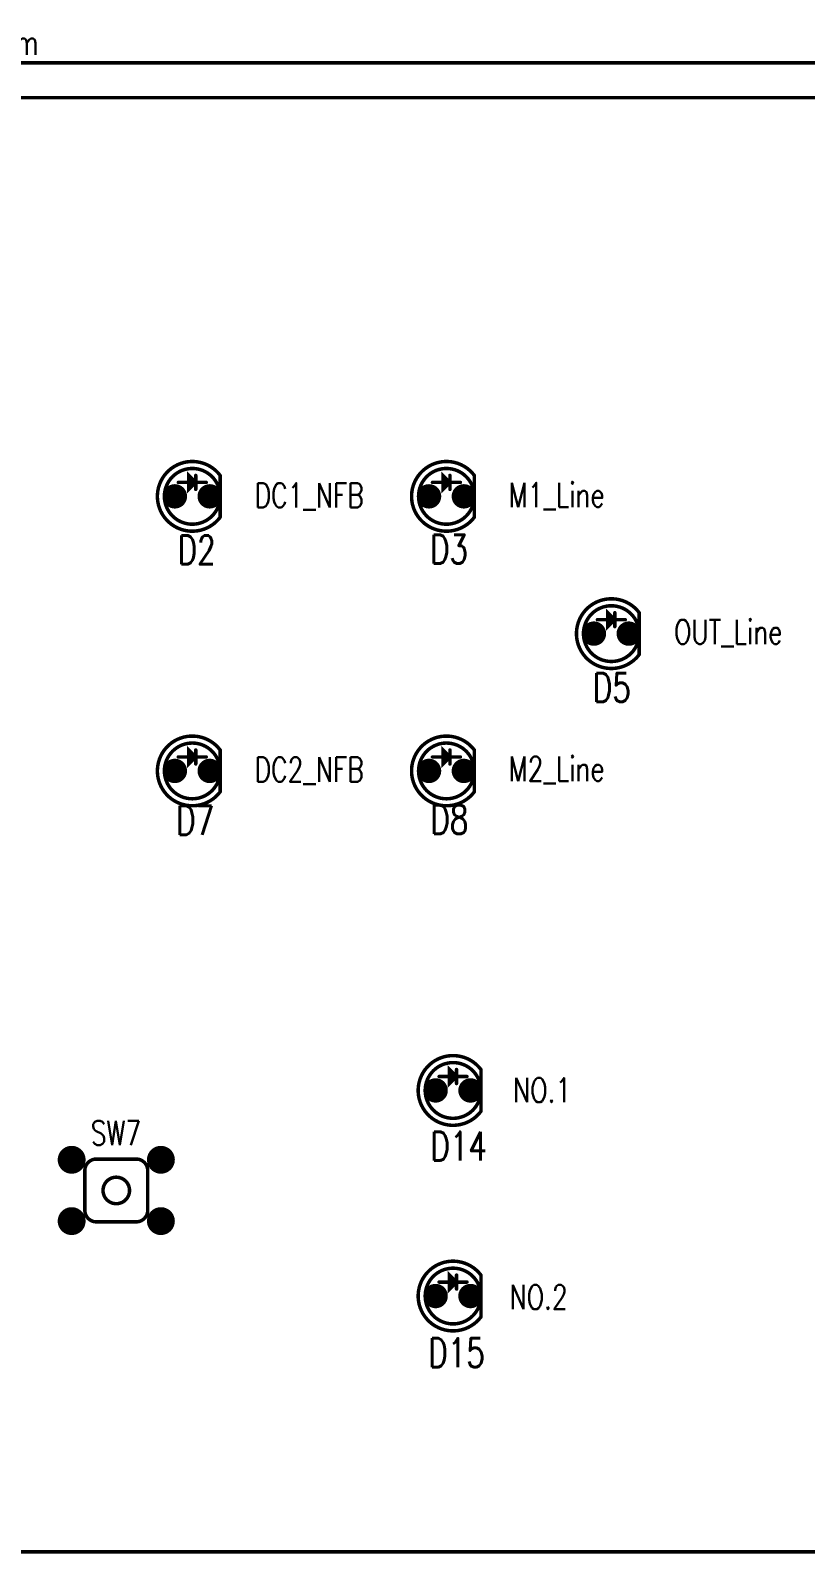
# Model space of a CAD drawing. Extents: x -1 to 307, y -1 to 111.
# Drawn here: x 154.1 to 210.6, y -0.1 to 110.9 of the extents above; entities that cross this region are included whole.
import ezdxf

# ---------------------------------------------------------------- set-up
doc = ezdxf.new("R2010")
doc.units = 0
doc.linetypes.add('TRMIDX_2048', pattern=[2, 1, 1])
doc.layers.get('0').update_dxf_attribs({"linetype": 'CONTINUOUS'})
for name, color, linetype in [('BOARD_OUTLINE_00', 183, 'CONTINUOUS'), ('DIMENSION1_24', 183, 'CONTINUOUS'), ('DRIL_PLTE_THRU_01', 106, 'CONTINUOUS'), ('DRIL_PLTE_THRU_02', 16, 'CONTINUOUS'), ('DRIL_SYMBOL', 183, 'CONTINUOUS'), ('PADS_BOT', 1, 'CONTINUOUS'), ('PADS_INNER', 112, 'CONTINUOUS'), ('PADS_TOP', 112, 'CONTINUOUS'), ('PART_NAME_01', 254, 'CONTINUOUS'), ('PART_TOP_2DLINE_00', 254, 'CONTINUOUS'), ('TEXT_24', 4, 'CONTINUOUS'), ('TEXT_26', 254, 'CONTINUOUS')]:
    doc.layers.add(name, color=color, linetype=linetype)
doc.styles.add('W0$15', font='simplex', dxfattribs={"width": 0.75})
doc.styles.add('W0$199898', font='simplex', dxfattribs={"width": 0.75})
doc.styles.add('W0$254', font='simplex', dxfattribs={"width": 0.75})

# ---------------------------------------------------------------- blocks, each defined once
blk = doc.blocks.new('BOARD_3')
at = {"layer": 'BOARD_OUTLINE_00', "const_width": 0.254}
blk.add_lwpolyline([(302.006, -127.46, -0.41421356), (299.466, -130), (2.54, -130, -0.41421356), (0, -127.46), (0, -26.5458, -0.41421356), (2.54, -24.0058), (299.466, -24.0058, -0.41421356), (302.006, -26.5458)], format="xyb", close=True, dxfattribs=at)
blk = doc.blocks.new('D_1DAEFAA_57')
at = {"layer": 'DIMENSION1_24', "linetype": 'TRMIDX_2048', "const_width": 0.254}
blk.add_lwpolyline([(0, 0), (-302.01, 0)], dxfattribs=at)
at = {"layer": 'TEXT_24', "style": 'W0$254', "width": 0.75}
blk.add_text('302.0mm', height=1.778, dxfattribs=at).set_placement((-155.83, 0.58))
blk = doc.blocks.new('SMOOTH_0$254')
at = {"const_width": 0.127}
blk.add_lwpolyline([(-0.0635, 0, 1), (0.0635, 0, 1)], format="xyb", close=True, dxfattribs=at)
blk = doc.blocks.new('PART_BODY_TOP_17')
at = {"layer": 'PART_TOP_2DLINE_00', "const_width": 0.254}
for points in [[(-2.286, 1.524, -0.36397023), (-1.524, 2.286), (1.524, 2.286, -0.36397023), (2.286, 1.524), (2.286, -1.524, -0.36397023), (1.524, -2.286), (-1.524, -2.286, -0.36397023), (-2.286, -1.524)], [(0.9652, -0.0254, 1), (-0.9652, 0.0254, 1)]]:
    blk.add_lwpolyline(points, format="xyb", close=True, dxfattribs=at)
at = {"layer": 'PART_TOP_2DLINE_00'}
for p in [(-1.524, 2.286), (1.524, 2.286), (-2.286, 1.524), (2.286, 1.524), (-2.286, -1.524), (-1.524, -2.286), (1.524, -2.286), (2.286, -1.524)]:
    blk.add_blockref('SMOOTH_0$254', p, dxfattribs=at)
blk = doc.blocks.new('DRIL_SYMBOL_1$1938')
at = {"layer": 'DRIL_SYMBOL', "const_width": 0.0508}
for points in [[(-0.254, 0), (0.254, 0)], [(0, -0.254), (0, 0.254)]]:
    blk.add_lwpolyline(points, dxfattribs=at)
blk = doc.blocks.new('DRIL_HOLE_1$1938')
at = {"const_width": 0.5969}
blk.add_lwpolyline([(-0.29845, 0, 1), (0.29845, 0, 1)], format="xyb", close=True, dxfattribs=at)
blk.add_blockref('DRIL_SYMBOL_1$1938', (0, 0))
blk = doc.blocks.new('PAD_0')
at = {"const_width": 1.016}
blk.add_lwpolyline([(0, -0.508, 1), (0, 0.508, 1)], format="xyb", close=True, dxfattribs=at)
blk = doc.blocks.new('STK_TOP_40')
at = {"layer": 'DRIL_PLTE_THRU_01'}
blk.add_blockref('DRIL_HOLE_1$1938', (0, 0), dxfattribs=at)
at = {"layer": 'DRIL_PLTE_THRU_02'}
blk.add_blockref('DRIL_HOLE_1$1938', (0, 0), dxfattribs=at)
at = {"layer": 'PADS_BOT'}
blk.add_blockref('PAD_0', (0, 0), dxfattribs=at)
at = {"layer": 'PADS_INNER'}
blk.add_blockref('PAD_0', (0, 0), dxfattribs=at)
at = {"layer": 'PADS_TOP'}
blk.add_blockref('PAD_0', (0, 0), dxfattribs=at)
blk = doc.blocks.new('SYM_TOP_11')
for name, p in [('STK_TOP_40', (-3.2512, 2.2352)), ('PART_BODY_TOP_17', (0, 0)), ('STK_TOP_40', (3.2512, 2.2352)), ('STK_TOP_40', (-3.2512, -2.2352)), ('STK_TOP_40', (3.2512, -2.2352))]:
    blk.add_blockref(name, p)
blk = doc.blocks.new('PART_TOP_12')
blk.add_blockref('SYM_TOP_11', (0, 0))
at = {"layer": 'PART_NAME_01', "style": 'W0$254', "width": 0.75}
blk.add_text('SW7', height=1.778, dxfattribs=at).set_placement((-1.8542, 3.302))
blk = doc.blocks.new('PART_BODY_TOP_34')
at = {"layer": 'PART_TOP_2DLINE_00', "const_width": 0.254}
for points in [[(2.032, -1.524, -3.0017373), (2.032, 1.524)], [(2.032, 0, 1), (-2.032, 0, 1)]]:
    blk.add_lwpolyline(points, format="xyb", close=True, dxfattribs=at)
for points in [[(-1.016, 1.016), (1.016, 1.016)], [(-0.254, 1.524), (-0.254, 0.508), (0.254, 1.016), (-0.254, 1.524)], [(-0.254, 1.27), (-0.254, 0.762), (0, 1.016), (-0.254, 1.27)], [(0.254, 1.524), (0.254, 0.508)]]:
    blk.add_lwpolyline(points, dxfattribs=at)
at = {"layer": 'PART_TOP_2DLINE_00'}
for p in [(-1.016, 1.016), (-0.254, 1.524), (-0.254, 1.524), (-0.254, 1.27), (-0.254, 1.27), (0, 1.016), (0.254, 1.524), (0.254, 1.016), (1.016, 1.016), (2.032, 1.524), (-0.254, 0.762), (-0.254, 0.508), (0.254, 0.508), (2.032, -1.524)]:
    blk.add_blockref('SMOOTH_0$254', p, dxfattribs=at)
blk = doc.blocks.new('DRIL_SYMBOL_0$9398')
at = {"layer": 'DRIL_SYMBOL', "const_width": 0.0508}
for points in [[(-0.254, 0), (0.254, 0)], [(0, -0.254), (0, 0.254)]]:
    blk.add_lwpolyline(points, dxfattribs=at)
blk = doc.blocks.new('DRIL_HOLE_0$9398')
at = {"const_width": 0.4699}
blk.add_lwpolyline([(-0.23495, 0, 1), (0.23495, 0, 1)], format="xyb", close=True, dxfattribs=at)
blk.add_blockref('DRIL_SYMBOL_0$9398', (0, 0))
blk = doc.blocks.new('PAD_2')
at = {"const_width": 0.889}
blk.add_lwpolyline([(0, -0.4445, 1), (0, 0.4445, 1)], format="xyb", close=True, dxfattribs=at)
blk = doc.blocks.new('STK_TOP_41')
at = {"layer": 'DRIL_PLTE_THRU_01'}
blk.add_blockref('DRIL_HOLE_0$9398', (0, 0), dxfattribs=at)
at = {"layer": 'DRIL_PLTE_THRU_02'}
blk.add_blockref('DRIL_HOLE_0$9398', (0, 0), dxfattribs=at)
at = {"layer": 'PADS_BOT'}
blk.add_blockref('PAD_2', (0, 0), dxfattribs=at)
at = {"layer": 'PADS_INNER'}
blk.add_blockref('PAD_2', (0, 0), dxfattribs=at)
at = {"layer": 'PADS_TOP'}
blk.add_blockref('PAD_2', (0, 0), dxfattribs=at)
blk = doc.blocks.new('SYM_TOP_15')
for name, p in [('PART_BODY_TOP_34', (0, 0)), ('STK_TOP_41', (-1.27, 0)), ('STK_TOP_41', (1.27, 0))]:
    blk.add_blockref(name, p)
blk = doc.blocks.new('PART_TOP_22')
blk.add_blockref('SYM_TOP_15', (0, 0))
at = {"layer": 'PART_NAME_01', "style": 'W0$15', "width": 0.75}
blk.add_text('D7', height=2.1, dxfattribs=at).set_placement((-1.1684, -4.6482))
blk = doc.blocks.new('PART_TOP_23')
blk.add_blockref('SYM_TOP_15', (0, 0))
at = {"layer": 'PART_NAME_01', "style": 'W0$15', "width": 0.75}
blk.add_text('D2', height=2.1, dxfattribs=at).set_placement((-1.0668, -4.953))
blk = doc.blocks.new('PART_TOP_24')
blk.add_blockref('SYM_TOP_15', (0, 0))
at = {"layer": 'PART_NAME_01', "style": 'W0$15', "width": 0.75}
blk.add_text('D3', height=2.1, dxfattribs=at).set_placement((-1.1938, -4.9022))
blk = doc.blocks.new('PART_TOP_25')
blk.add_blockref('SYM_TOP_15', (0, 0))
at = {"layer": 'PART_NAME_01', "style": 'W0$15', "width": 0.75}
blk.add_text('D8', height=2.1, dxfattribs=at).set_placement((-1.1684, -4.5974))
blk = doc.blocks.new('PART_TOP_26')
blk.add_blockref('SYM_TOP_15', (0, 0))
at = {"layer": 'PART_NAME_01', "style": 'W0$15', "width": 0.75}
blk.add_text('D5', height=2.1, dxfattribs=at).set_placement((-1.3462, -4.9784))
blk = doc.blocks.new('PART_TOP_27')
blk.add_blockref('SYM_TOP_15', (0, 0))
at = {"layer": 'PART_NAME_01', "style": 'W0$15', "width": 0.75}
blk.add_text('D15', height=2.1, dxfattribs=at).set_placement((-1.8034, -5.1816))
blk = doc.blocks.new('PART_TOP_28')
blk.add_blockref('SYM_TOP_15', (0, 0))
at = {"layer": 'PART_NAME_01', "style": 'W0$15', "width": 0.75}
blk.add_text('D14', height=2.1, dxfattribs=at).set_placement((-1.651, -5.1054))

msp = doc.modelspace()

# ---------------------------------------------------------------- block references
for name, p in [('D_1DAEFAA_57', (302.006, 108.5342)), ('BOARD_3', (0, 130)), ('PART_TOP_23', (165.9382, 76.9366)), ('PART_TOP_24', (184.4548, 76.9366)), ('PART_TOP_26', (196.469, 66.929)), ('PART_TOP_22', (165.9382, 56.9214)), ('PART_TOP_25', (184.4548, 56.9214)), ('PART_TOP_28', (184.9374, 33.6296)), ('PART_TOP_12', (160.401, 26.3398)), ('PART_TOP_27', (184.9374, 18.6436))]:
    msp.add_blockref(name, p)

# ---------------------------------------------------------------- texts
at = {"layer": 'TEXT_26', "style": 'W0$199898', "width": 0.75}
for s, p in [('DC1_NFB', (170.4848, 76.1238)), ('M1_Line', (189.0014, 76.1492)), ('OUT_Line', (201.041, 66.167)), ('DC2_NFB', (170.4848, 56.134)), ('M2_Line', (189.0014, 56.1848)), ('NO.1', (189.3062, 32.766)), ('NO.2', (189.0522, 17.6784))]:
    msp.add_text(s, height=1.778, dxfattribs=at).set_placement(p)

doc.saveas('drawing.dxf')
